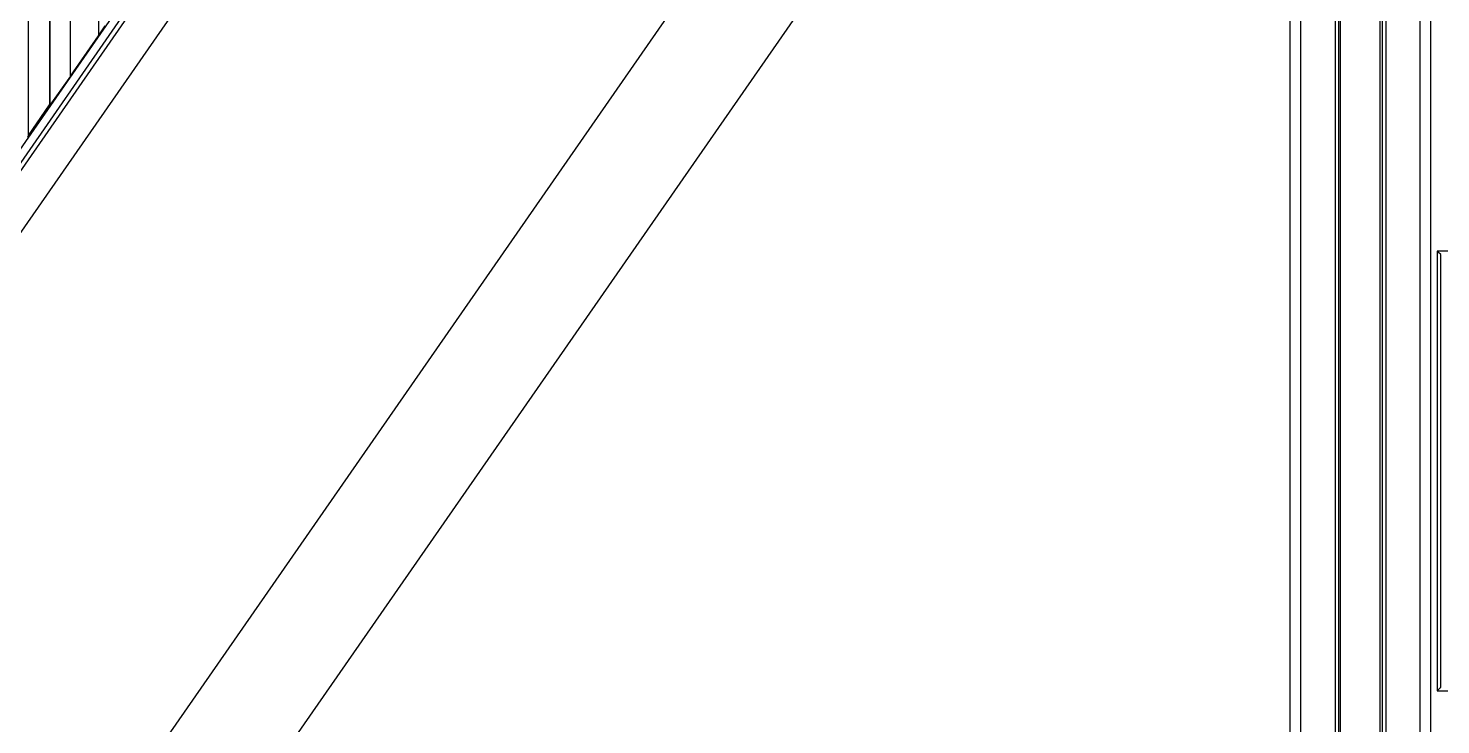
# Model space of a CAD drawing. Header units: millimetres. Extents: x 389 to 17466, y 310 to 5904.
# Drawn here: x 14527 to 14727.9, y 3757.6 to 3856.6 of the extents above; entities that cross this region are included whole.
import ezdxf

# ---------------------------------------------------------------- set-up
doc = ezdxf.new("R2010")
doc.units = ezdxf.units.MM

# ---------------------------------------------------------------- blocks, each defined once
blk = doc.blocks.new('aszfxn')
at = {"color": 7, "linetype": 'Continuous'}
for p, q in [((9514.35, 3093.42), (9514.35, 3302.95)), ((9517.35, 3302.95), (9517.35, 3097.74)), ((9524.35, 3280.29), (9524.35, 3107.58)), ((9717.32, 3271.69), (9409.6, 2828.73)), ((9507.84, 3071.78), (9646.5, 3271.38)), ((9639.42, 3271.18), (9506.86, 3080.36)), ((9507.63, 3080.24), (9640.28, 3271.18)), ((9717.42, 3245.55), (9427.79, 2828.63)), ((9559.08, 3157.52), (9506.12, 3081.29)), ((9517.4, 3145.41), (9517.4, 3097.72)), ((9520.35, 3101.83), (9520.35, 3145.41)), ((9524.35, 3107.58), (9525.26, 3108.99)), ((9520.35, 3101.83), (9524.35, 3107.58)), ((9520.35, 3101.83), (9517.4, 3097.72)), ((9514.35, 3093.42), (9517.35, 3097.74)), ((9517.4, 3097.72), (9517.35, 3097.74)), ((9514.26, 3093.15), (9514.35, 3093.42)), ((9717.9, 3076.97), (9714.78, 3076.97)), ((9714.78, 3076.97), (9714.78, 3014.42)), ((9715.28, 3076.47), (9714.96, 3076.78)), ((9715.28, 3014.92), (9715.28, 3076.47)), ((9714.78, 3014.42), (9715.2, 3014.85)), ((9714.78, 3014.42), (9717.9, 3014.42)), ((9715.2, 3014.85), (9715.18, 3014.82))]:
    blk.add_line(p, q, dxfattribs=at)
blk.add_arc((9783.96, 3146.29), 97.94, 225.0571, 225.2095, dxfattribs=at)
blk = doc.blocks.new('*U25')
blk.add_blockref('aszfxn', (-9400.35, -3069.19))
blk = doc.blocks.new('*U26')
at = {"color": 0, "linetype": 'ByBlock', "lineweight": -2, "transparency": 16777216}
blk.add_blockref('*U25', (3200, 1920), dxfattribs=at)
blk = doc.blocks.new('wgrbf')
at = {"color": 114, "linetype": 'Continuous', "true_color": 0x139b48}
for p, q in [((5483.68, 2349.4), (6425.18, 2349.4)), ((6425.18, 2347.9), (5483.68, 2347.9)), ((5506.19, 2342.23), (6394.77, 2342.23)), ((6395.32, 2343), (5530.33, 2343)), ((6394.93, 2342.5), (5530.72, 2342.5)), ((5506.19, 2336.56), (6394.77, 2336.56)), ((6395.32, 2335.8), (5530.33, 2335.8)), ((6394.93, 2336.3), (5530.72, 2336.3)), ((5483.68, 2330.9), (6425.18, 2330.9)), ((6425.18, 2329.4), (5483.68, 2329.4))]:
    blk.add_line(p, q, dxfattribs=at)

msp = doc.modelspace()

# ---------------------------------------------------------------- block references
msp.add_blockref('*U26', (11212.979, 1897.1281))
at = {"rotation": 89.99999999999999}
msp.add_blockref('wgrbf', (17055.8742, -2390.0477), dxfattribs=at)

doc.saveas('drawing.dxf')
